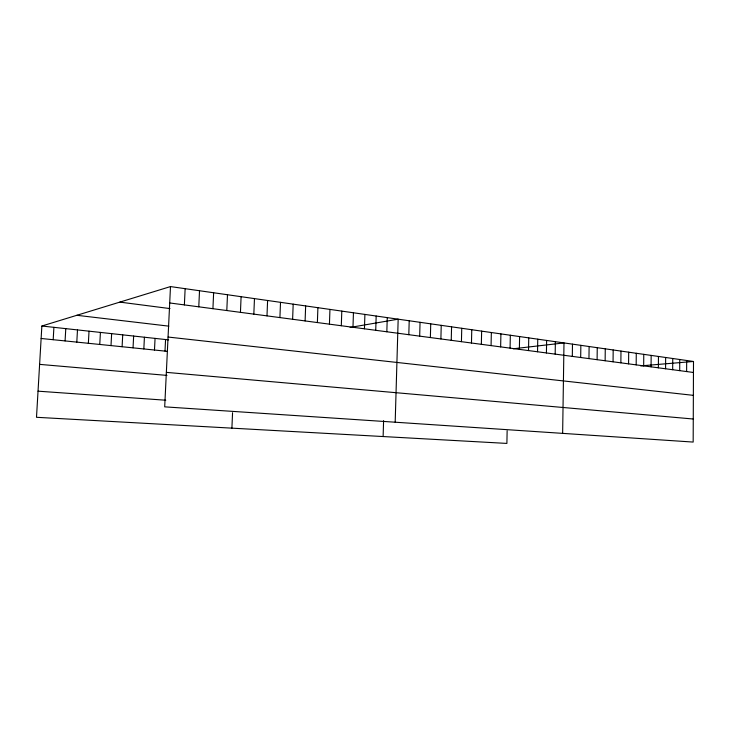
<?xml version="1.0" encoding="UTF-8"?>
<svg xmlns="http://www.w3.org/2000/svg" width="730" height="730" viewBox="0 0 730 730"><rect width="100%" height="100%" fill="white"/><g stroke="black" fill="none" stroke-linecap="round" stroke-linejoin="round"><path stroke-width="1.09" d="M686.62 371.57L686.674 360.492M693.5 361.469L693.171 442.07L164.697 406.847L170.492 286.58L693.5 361.469L640.648 365.885M672.677 369.718L672.75 358.494M679.694 370.648L679.758 359.498M651.069 366.852L651.16 355.401M658.369 367.82L658.451 356.45M665.577 368.778L665.641 357.481M628.576 363.868L628.685 352.188M636.177 364.872L636.277 353.274M643.678 365.867L643.769 354.342M613.054 361.806L613.182 349.971M620.865 362.846L620.984 351.084M588.955 358.603L589.11 346.522M597.104 359.689L597.25 347.681M605.133 360.757L605.27 348.83M572.311 356.395L572.484 344.14M580.688 357.508L580.852 345.336M546.423 352.964L546.624 340.435M555.174 354.123L555.375 341.686M562.638 433.365L563.989 342.927L513.272 348.776M528.52 350.582L528.748 337.88M537.536 351.778L537.755 339.167M507.14 430.755L506.894 443.42L36.5 417.295L41.866 326.018L170.492 286.58M510.078 348.137L510.334 335.243M519.368 349.369L519.605 336.566M491.071 345.609L491.345 332.524M500.643 346.887L500.908 333.893M471.47 343.009L471.772 329.714M481.344 344.323L481.636 331.128M451.24 340.326L451.578 326.821M461.433 341.676L461.752 328.281M430.371 337.552L430.727 323.837M440.893 338.948L441.23 325.343M408.809 334.696L409.202 320.762M419.677 336.138L420.051 322.313M395.185 422.205L398.169 319.174L350.117 327.432M375.731 330.307L376.169 316.026M383.122 436.549L383.597 420.635M386.836 331.776L387.256 317.614M352.973 327.286L353.448 312.778M364.443 328.81L364.9 314.411M329.44 324.156L329.951 309.41M341.302 325.735L341.795 311.108M317.377 322.56L317.906 307.686M292.62 319.275L293.186 304.145M305.103 320.926L305.651 305.934M279.918 317.587L280.512 302.329M253.83 314.128L254.469 298.597M266.988 315.871L267.6 300.486M231.903 428.145L232.56 412.696M240.444 312.349L241.101 296.69M212.923 308.69L213.635 292.757M226.802 310.533L227.486 294.738M198.779 306.819L199.518 290.732M184.38 304.903L185.137 288.678M154.486 350.026L155.061 338.391M164.998 351.103L165.564 339.532M133.043 347.845L133.645 336.046M143.837 348.94L144.421 337.224M111.006 345.6L111.635 333.647M122.102 346.732L122.713 334.851M99.764 344.451L100.412 332.415M76.805 342.115L77.48 329.914M88.357 343.292L89.023 331.174M53.19 339.705L53.91 327.341M65.079 340.919L65.782 328.637M38.033 391.171L165.765 400.223M39.612 364.37L166.96 375.402M166.358 372.364L693.263 419.011M41.136 338.483L167.079 351.312M41.866 326.018L168.666 339.879M168.064 337.041L693.363 395.35M76.842 315.296L168.831 326.146M119.839 302.111L169.999 308.589M169.707 302.959L693.454 372.473"/></g></svg>
